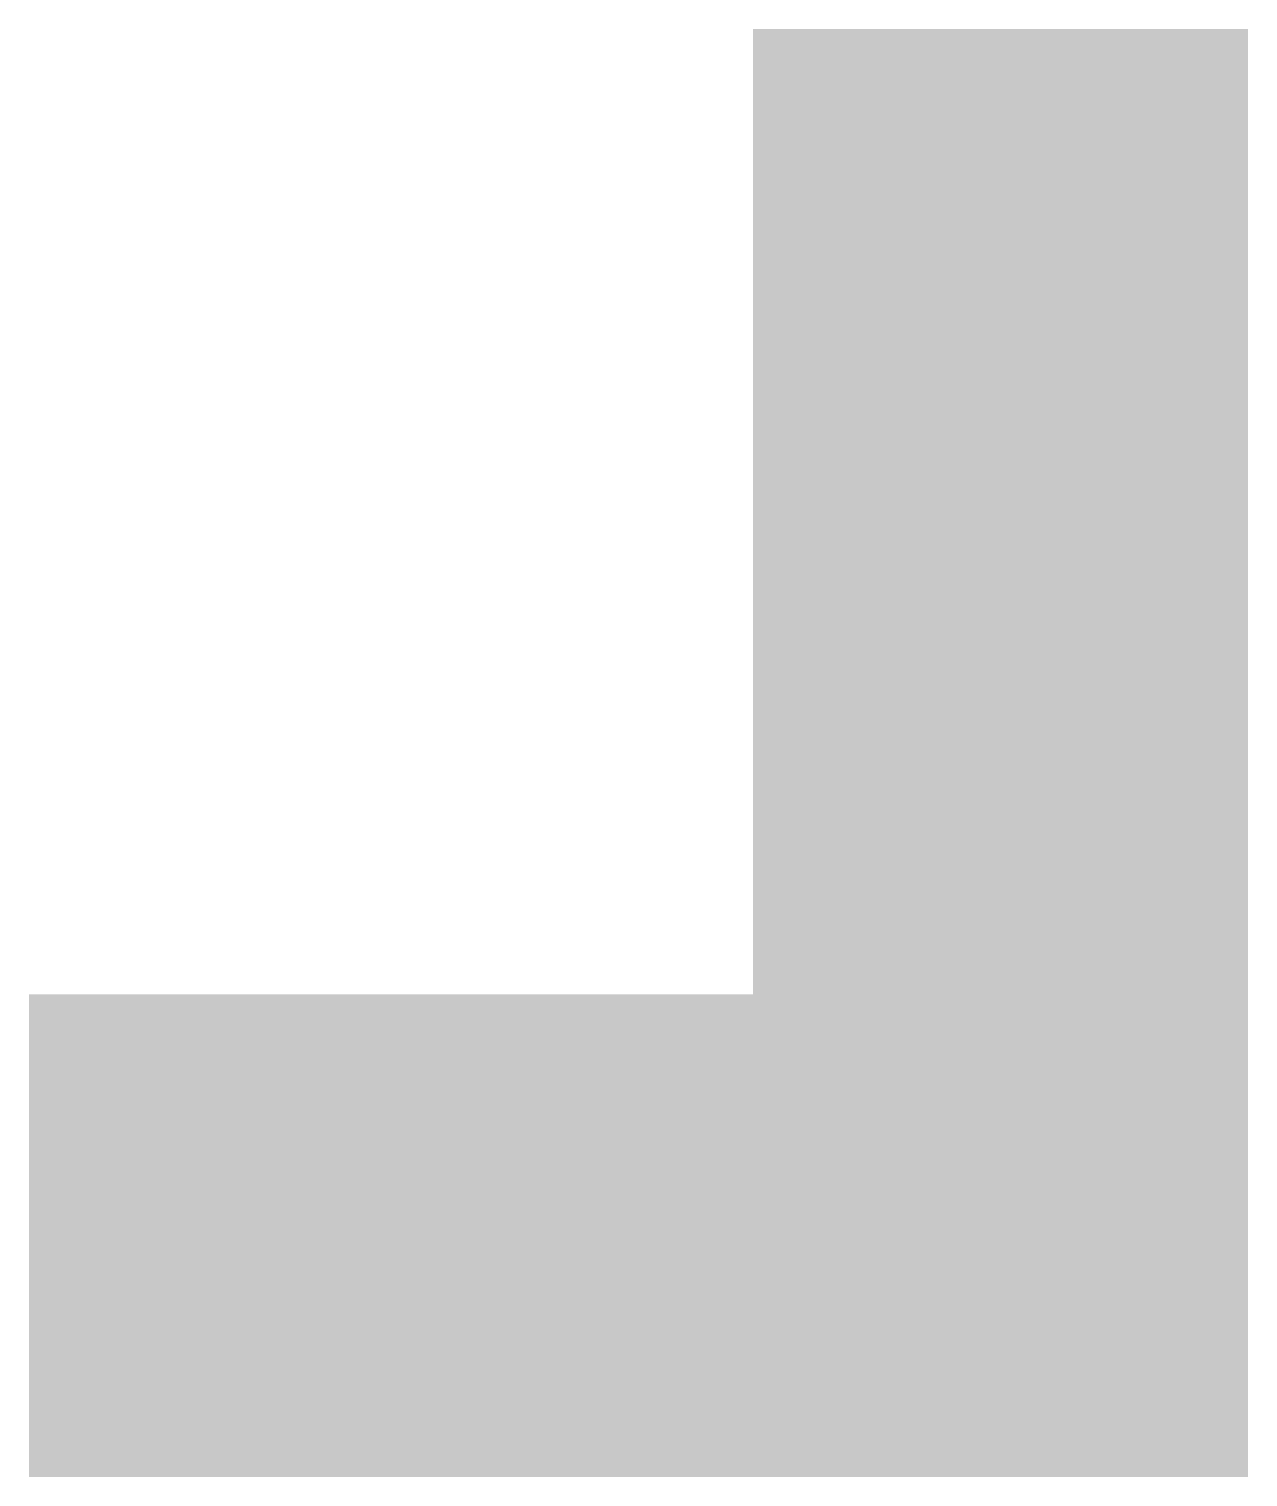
# Model space of a CAD drawing. Extents: x 0 to 1.01, y 0 to 1.2.
import ezdxf

# ---------------------------------------------------------------- set-up
doc = ezdxf.new("R2010")
doc.units = 0
doc.layers.add('L1D0', color=1, linetype='CONTINUOUS')

msp = doc.modelspace()

# ---------------------------------------------------------------- linework, layer by layer
at = {"layer": 'L1D0'}
for points in [[(0.6, 0.4), (0.6, 1.2), (1.01, 0.4), (1.01, 1.2)], [(0, 0), (0, 0.4), (1.01, 0), (1.01, 0.4)]]:
    msp.add_solid(points, dxfattribs=at)

doc.saveas('drawing.dxf')
